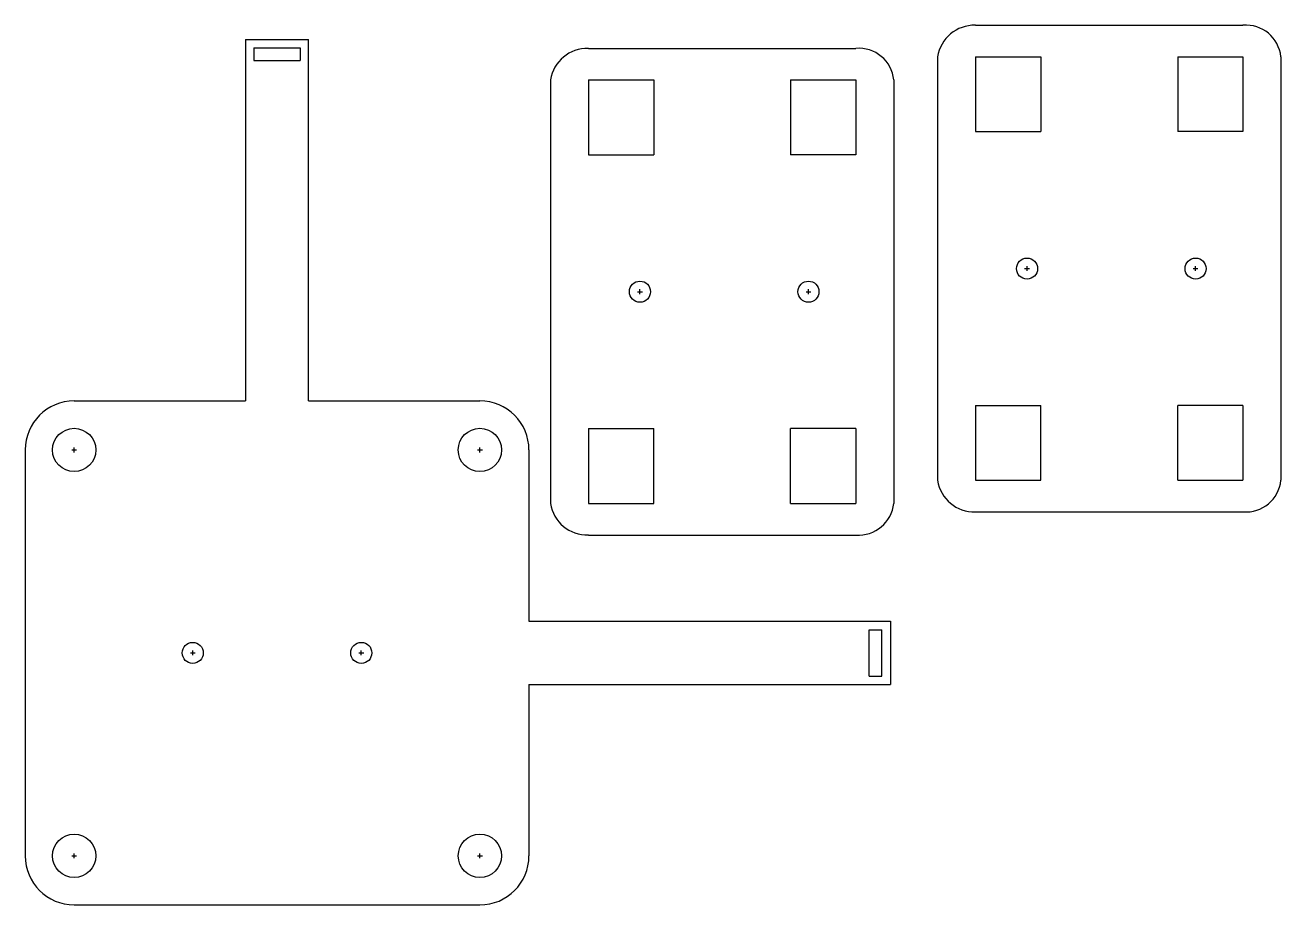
# Model space of a CAD drawing. Extents: x 1.1 to 24.5, y 4.8 to 21.2.
import ezdxf

# ---------------------------------------------------------------- set-up
doc = ezdxf.new("R2010")
doc.units = 0
doc.header["$LTSCALE"] = 0.5
doc.header["$MEASUREMENT"] = 0
doc.layers.add('CENTERMARKS', color=5, linetype='CONTINUOUS')
doc.layers.add('VISIBLE', color=7, linetype='CONTINUOUS')

msp = doc.modelspace()

# ---------------------------------------------------------------- linework, layer by layer
at = {"layer": 'CENTERMARKS', "linetype": 'CONTINUOUS'}
for p, q in [((19.739, 16.693), (19.829, 16.693)), ((19.784, 16.648), (19.784, 16.738)), ((22.889, 16.693), (22.979, 16.693)), ((22.934, 16.648), (22.934, 16.738)), ((12.503, 16.261), (12.593, 16.261)), ((12.548, 16.216), (12.548, 16.306)), ((15.653, 16.261), (15.743, 16.261)), ((15.698, 16.216), (15.698, 16.306)), ((1.927, 13.303), (2.017, 13.303)), ((1.972, 13.258), (1.972, 13.348)), ((9.512, 13.303), (9.602, 13.303)), ((9.557, 13.258), (9.557, 13.348)), ((4.144, 9.511), (4.234, 9.511)), ((4.189, 9.466), (4.189, 9.556)), ((7.294, 9.511), (7.384, 9.511)), ((7.339, 9.466), (7.339, 9.556)), ((1.927, 5.718), (2.017, 5.718)), ((1.972, 5.673), (1.972, 5.763)), ((9.512, 5.718), (9.602, 5.718)), ((9.557, 5.673), (9.557, 5.763))]:
    msp.add_line(p, q, dxfattribs=at)
at = {"layer": 'VISIBLE'}
for p, q in [((18.82, 21.241), (23.82, 21.241)), ((5.174, 20.975), (6.355, 20.975)), ((5.174, 20.975), (5.174, 14.219)), ((6.355, 14.219), (6.355, 20.975)), ((5.331, 20.818), (6.197, 20.818)), ((5.331, 20.818), (5.331, 20.582)), ((6.197, 20.818), (6.197, 20.582)), ((11.584, 20.809), (16.584, 20.809)), ((5.331, 20.582), (6.197, 20.582)), ((18.112, 20.65), (18.112, 12.737)), ((18.82, 20.65), (20.041, 20.65)), ((18.82, 20.65), (18.82, 19.252)), ((20.041, 20.65), (20.041, 19.252)), ((22.6, 20.65), (23.82, 20.65)), ((22.6, 20.65), (22.6, 19.252)), ((23.82, 20.65), (23.82, 19.252)), ((24.529, 20.65), (24.529, 12.737)), ((10.875, 20.218), (10.875, 12.305)), ((11.584, 20.218), (12.805, 20.218)), ((11.584, 20.218), (11.584, 18.82)), ((12.805, 20.218), (12.805, 18.82)), ((15.364, 20.218), (16.584, 20.218)), ((15.364, 20.218), (15.364, 18.82)), ((16.584, 20.218), (16.584, 18.82)), ((17.293, 20.218), (17.293, 12.305)), ((18.82, 19.252), (20.041, 19.252)), ((23.82, 19.252), (22.6, 19.252)), ((11.584, 18.82), (12.805, 18.82)), ((16.584, 18.82), (15.364, 18.82)), ((1.972, 14.219), (5.174, 14.219)), ((6.355, 14.219), (9.557, 14.219)), ((18.82, 14.134), (20.041, 14.134)), ((18.82, 14.134), (18.82, 12.737)), ((20.041, 12.737), (20.041, 14.134)), ((22.6, 12.737), (22.6, 14.134)), ((23.82, 14.134), (22.6, 14.134)), ((23.82, 14.134), (23.82, 12.737)), ((11.584, 13.702), (12.805, 13.702)), ((11.584, 13.702), (11.584, 12.305)), ((12.805, 12.305), (12.805, 13.702)), ((15.364, 12.305), (15.364, 13.702)), ((16.584, 13.702), (15.364, 13.702)), ((16.584, 13.702), (16.584, 12.305)), ((1.055, 13.303), (1.055, 5.718)), ((10.473, 13.303), (10.473, 10.101)), ((18.82, 12.737), (20.041, 12.737)), ((22.6, 12.737), (23.82, 12.737)), ((11.584, 12.305), (12.805, 12.305)), ((15.364, 12.305), (16.584, 12.305)), ((18.82, 12.146), (23.82, 12.146)), ((11.584, 11.714), (16.584, 11.714)), ((10.473, 10.101), (17.229, 10.101)), ((17.229, 10.101), (17.229, 8.92)), ((16.835, 9.944), (17.072, 9.944)), ((16.835, 9.077), (16.835, 9.944)), ((17.072, 9.077), (17.072, 9.944)), ((10.473, 8.92), (17.229, 8.92)), ((10.473, 8.92), (10.473, 5.718)), ((16.835, 9.077), (17.072, 9.077)), ((1.972, 4.802), (9.557, 4.802))]:
    msp.add_line(p, q, dxfattribs=at)
for centre, radius in [((19.784, 16.693), 0.197), ((22.934, 16.693), 0.197), ((12.548, 16.261), 0.197), ((15.698, 16.261), 0.197), ((1.972, 13.303), 0.405), ((9.557, 13.303), 0.405), ((4.189, 9.511), 0.197), ((7.339, 9.511), 0.197), ((1.972, 5.718), 0.405), ((9.557, 5.718), 0.405)]:
    msp.add_circle(centre, radius, dxfattribs=at)
for centre, radius, start, end in [((18.804, 20.539), 0.702, 88.7045, 170.9067), ((23.875, 20.586), 0.657, 5.6075, 94.7813), ((11.568, 20.107), 0.702, 88.7045, 170.9067), ((16.639, 20.154), 0.657, 5.6075, 94.7813), ((1.972, 13.303), 0.916, 90, 180), ((9.557, 13.303), 0.916, 0, 90), ((18.798, 12.84), 0.695, 188.5966, 271.7923), ((23.87, 12.807), 0.663, 265.7109, 353.9002), ((11.562, 12.409), 0.695, 188.5966, 271.7923), ((16.634, 12.375), 0.663, 265.7109, 353.9002), ((1.972, 5.718), 0.916, 180, 270), ((9.557, 5.718), 0.916, 270, 0)]:
    msp.add_arc(centre, radius, start, end, dxfattribs=at)

doc.saveas('drawing.dxf')
